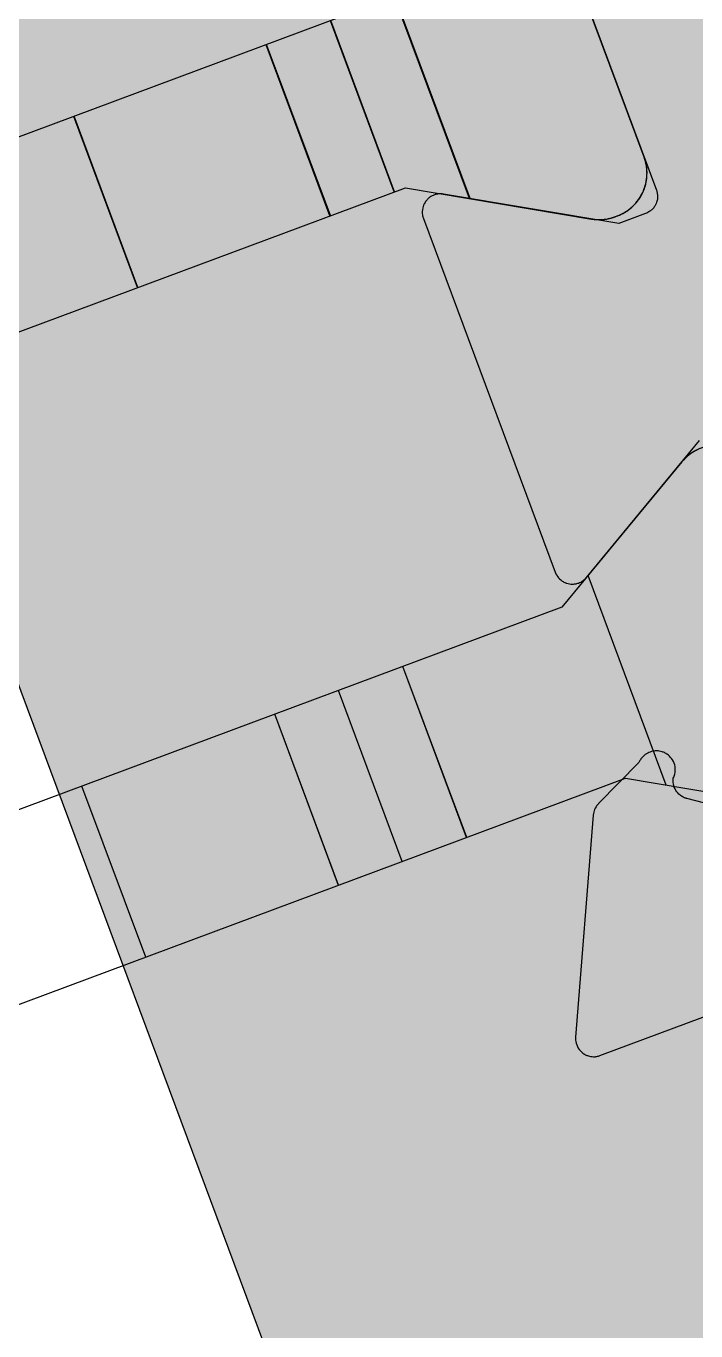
# Model space of a CAD drawing. Extents: x 12199666 to 24617114, y 1197707 to 2548648.
# Drawn here: x 12313680.83 to 12313688.17, y 1247340.9 to 1247355.19 of the extents above; entities that cross this region are included whole.
import ezdxf

# ---------------------------------------------------------------- set-up
doc = ezdxf.new("R2010")
doc.units = 0
doc.header["$LTSCALE"] = 10
doc.header["$MEASUREMENT"] = 0
doc.layers.add('TX-PLAN-T1-F11$0$_EDO-ALUMINIUM-SECTION', color=90, linetype='Continuous', lineweight=30)
for name, color, linetype in [('TX-PLAN-T1-F11$0$F-Alum', 4, 'Continuous'), ('TX-PLAN-T1-F11$0$F_MISC', 8, 'Continuous'), ('TX-PLAN-T1-F11$0$Hatch @ 1', 8, 'Continuous'), ('TX-PLAN-T1-F11$0$INSUL', 173, 'Continuous')]:
    doc.layers.add(name, color=color, linetype=linetype)
pattern_1 = [(90, (-9.900000006500932, 423.8302261678061), (-6, 3.673940397442059e-16), []), (90, (-9.150000006500932, 423.8302261678061), (-6, 3.673940397442059e-16), []), (90, (-8.400000006500932, 423.8302261678061), (-6, 3.673940397442059e-16), []), (90, (-6.150000006500932, 423.8302261678061), (-6, 3.673940397442059e-16), [])]

# ---------------------------------------------------------------- blocks, each defined once
blk = doc.blocks.new('TX-PLAN-T1-F11$0$A$C455C3A01-flat-3')
at = {"layer": 'TX-PLAN-T1-F11$0$Hatch @ 1'}
h = blk.add_hatch(dxfattribs=at)
h.set_pattern_fill('ACET-2D-M_SYNTHETIC-PISA', color=256, angle=3.877988115356716e-08, pattern_type=2)
h.set_pattern_definition([(90.00000003877987, (-33205.42495895415, -50428.68267056812), (-6.000000000000002, -4.061019290577003e-09), []), (90.00000003877987, (-33204.67495895415, -50428.68267056761), (-6.000000000000002, -4.061019290577003e-09), []), (90.00000003877987, (-33203.92495895415, -50428.6826705671), (-6.000000000000002, -4.061019290577003e-09), []), (90.00000003877987, (-33201.67495895415, -50428.68267056558), (-6.000000000000002, -4.061019290577003e-09), [])])
edge = h.paths.add_edge_path()
edge.add_line((-4.833974595538166, -1.000000003332389), (-6.62320507937693, -2.033012706437148))
edge.add_ellipse((-6.873205079682521, -1.600000004713365), major_axis=(0.0002120284116244875, 0.4999999550418579), ratio=0.9999999999999949, start_angle=180.024296706161, end_angle=210.0242967055074, ccw=False)
edge.add_line((-6.873205079333275, -2.100000004713365), (-6.899999998575367, -2.100000004727917))
edge.add_ellipse((-6.899999998924613, -1.600000004727917), major_axis=(0.0002120284116244875, 0.4999999550418579), ratio=0.9999999999999949, start_angle=90.02429670616112, end_angle=180.0242967061611, ccw=False)
edge.add_line((-7.399999998917338, -1.600000005069887), (-7.400000001085573, 1.599999994927202))
edge.add_ellipse((-6.900000001092849, 1.599999995269172), major_axis=(0.0002120284116244875, 0.4999999550418579), ratio=0.9999999999999949, start_angle=0.024296706161123893, end_angle=90.02429670616112, ccw=False)
edge.add_line((-6.900000001420267, 2.099999995269172), (-6.873205082178174, 2.099999995283724))
edge.add_ellipse((-6.873205081850756, 1.599999995291), major_axis=(0.0002120284116244875, 0.4999999550418579), ratio=0.9999999999999949, start_angle=330.0242967053823, end_angle=360.0242967053273, ccw=False)
edge.add_line((-6.623205082134518, 2.033012697349477), (-4.833974596891494, 0.9999999966676114))
edge.add_line((-4.833974596891494, 0.9999999966676114), (4.833974595538166, 1.000000003208697))
edge.add_line((4.833974595538166, 1.000000003215973), (6.62320507937693, 2.033012706320733))
edge.add_ellipse((6.873205079667969, 1.60000000459695), major_axis=(0.0002120284116244875, 0.4999999550418579), ratio=0.9999999999999949, start_angle=0.024296706161123893, end_angle=30.02429670550748, ccw=False)
edge.add_line((6.873205079333275, 2.10000000459695), (6.899999998575367, 2.100000004618778))
edge.add_ellipse((6.899999998910062, 1.600000004611502), major_axis=(0.0002120284116244875, 0.4999999550418579), ratio=0.9999999999999949, start_angle=270.0242966669742, end_angle=360.024296706161, ccw=False)
edge.add_line((7.399999998917338, 1.600000004953472), (7.400000001085573, -1.599999995043618))
edge.add_ellipse((6.900000001078297, -1.599999995385588), major_axis=(0.0002120284116244875, 0.4999999550418579), ratio=0.9999999999999949, start_angle=180.024296706161, end_angle=270.0242966669742, ccw=False)
edge.add_line((6.900000001420267, -2.099999995385588), (6.873205082178174, -2.09999999540014))
edge.add_ellipse((6.873205081828928, -1.599999995407416), major_axis=(0.0002120284116244875, 0.4999999550418579), ratio=0.9999999999999949, start_angle=150.0242967053824, end_angle=180.0242967053273, ccw=False)
edge.add_line((6.623205082134518, -2.033012697465892), (4.83397459689877, -0.9999999967840267))
edge.add_line((4.833974596891494, -0.9999999967840267), (-4.833974595538166, -1.000000003325113))
at = {"color": 8, "flags": 128}
blk.add_lwpolyline([(-4.833974595538166, -1.000000003376044), (4.833974596891494, -0.9999999968276825), (6.623205082119966, -2.033012697516824, 0.01488411493661104), (6.649410875877948, -2.047119837763603, 0.03657129113956129), (6.716944154737575, -2.074955280368158, 0.03475147925191056), (6.784233081736602, -2.092020303178288, 0.02182096233190228), (6.82745580370829, -2.097902599947702, 0.02280395170376168), (6.872991726631881, -2.099999949939956, 0.0001066385284522729), (6.873205082178174, -2.099999995451071), (6.900000001412991, -2.099999995443795, 0.02269971972994348), (6.945329321548343, -2.097941008716589, 0.02181846122168677), (6.988552068432909, -2.092096054526337, 0.03475398233781425), (7.055860285458039, -2.075086905126227, 0.03657129086102821), (7.123417017290194, -2.047308431392594, 0.04398833908151722), (7.198221925085818, -2.001327397993009, 0.05218479353271045), (7.274851540169038, -1.930887172042276, 0.082496386820976), (7.361701389403606, -1.791916195958038, 0.09869862794067945), (7.399999956338434, -1.600211514050898, 0.0001057757190628352), (7.400000001085573, -1.599999995094549), (7.399999998902786, 1.600000004895264, 0.09859183932460101), (7.361863597339834, 1.791525502681907, 0.08249638682765813), (7.275131358976068, 1.930569910451595, 0.05218479353376886), (7.198561368983064, 2.001074945546861, 0.04398833933439415), (7.123795391329622, 2.047119252994889, 0.03657129107099726), (7.056262186342792, 2.074954874806281, 0.03475147933455847), (6.98897330462205, 2.092020076161134, 0.02182096224907396), (6.945750598264567, 2.09790248763602, 0.02280645263892244), (6.900209680905391, 2.099999960584682, 0.0001048284253630892), (6.899999998575367, 2.100000004567846), (6.873205079325999, 2.100000004546018, 0.02269948335184534), (6.827876230476249, 2.097941060725134, 0.0218196116529495), (6.784651214409678, 2.092095740095829, 0.03475222993322332), (6.717346385135897, 2.075087435798196, 0.03657229244399775), (6.649787771122647, 2.047308294466347, 0.01509485485149803), (6.623205079384206, 2.033012706269801), (4.833974595538166, 1.000000003172318), (-4.833974596891494, 0.9999999966239557), (-6.623205082134518, 2.033012697283993, 0.01488345138796456), (-6.649409689423919, 2.047119243674388, 0.03657129107553118), (-6.716942894410749, 2.074954865485779, 0.03475147934145148), (-6.784231776131492, 2.092020066840632, 0.02182096224813735), (-6.827454482488974, 2.097902478315518, 0.02280645263826249), (-6.872995399848151, 2.099999951264181, 0.0001048284200683037), (-6.873205082178174, 2.099999995247344), (-6.900000001427543, 2.099999995210965, 0.02269948334755301), (-6.94532885029912, 2.09794105139008, 0.02181961165260334), (-6.988553866365692, 2.092095730760775, 0.03475222994097658), (-7.055858695639472, 2.075087426463142, 0.03657229246194178), (-7.123417309652723, 2.047308285131294, 0.04398758776233343), (-7.198220983416832, 2.001328097518126, 0.05218554550672114), (-7.274851756454154, 1.930886926806124, 0.0824968902556027), (-7.361701898676984, 1.791914970555808, 0.09869862799964313), (-7.399999956905958, 1.600210187018092, 0.0001051280320767257), (-7.400000001085573, 1.599999994890823), (-7.399999998924613, -1.600000005128095, 0.09858998486909597), (-7.361865004379069, -1.791522109866492, 0.08249638675637562), (-7.275133787494269, -1.93056715480634, 0.05218730035248508), (-7.198560304721468, -2.001075738036889, 0.04398833921714915), (-7.12379420488287, -2.047119847084105, 0.0365712911297791), (-7.056260926023242, -2.07495528968866, 0.03475147925992468), (-6.988971999024216, -2.092020312498789, 0.02182096231450365), (-6.945749277052528, -2.097902609268203, 0.02280395171539871), (-6.900213354128937, -2.099999959260458, 0.0001066385175305527), (-6.899999998575367, -2.100000004771573), (-6.873205079340551, -2.100000004771573, 0.02269971973059978), (-6.827875759219751, -2.097941018044367, 0.02181846122237658), (-6.784653012335184, -2.092096063854115, 0.03475398234547757), (-6.717344795310055, -2.075086914454005, 0.03657129091073633), (-6.649788063477899, -2.047308440720371, 0.01509501812519392), (-6.623205079384206, -2.033012706480804)], format="xyb", close=True, dxfattribs=at)
blk = doc.blocks.new('TX-PLAN-T1-F11$0$A$C455C3A01-flat-4')
at = {"layer": 'TX-PLAN-T1-F11$0$Hatch @ 1'}
h = blk.add_hatch(dxfattribs=at)
h.set_pattern_fill('ACET-2D-M_SYNTHETIC-PISA', color=256, pattern_type=2)
h.set_pattern_definition(pattern_1)
edge = h.paths.add_edge_path()
edge.add_line((-4.833974596906046, 0.9999999966748874), (-6.623205082141794, 2.033012697356753))
edge.add_ellipse((-6.873205081858032, 1.599999995298276), major_axis=(0.0002120284116244875, 0.4999999550418579), ratio=0.9999999999999949, start_angle=330.0242967053823, end_angle=360.0242967053272)
edge.add_line((-6.87320508218545, 2.099999995298276), (-6.900000001427543, 2.099999995283724))
edge.add_ellipse((-6.900000001100125, 1.599999995283724), major_axis=(0.0002120284116244875, 0.4999999550418579), ratio=0.9999999999999949, start_angle=0.02429670532727509, end_angle=90.02429670532729)
edge.add_line((-7.400000001092849, 1.599999994941754), (-7.399999998931889, -1.600000005055335))
edge.add_ellipse((-6.899999998939165, -1.600000004720641), major_axis=(0.0002120284116244875, 0.4999999550418579), ratio=0.9999999999999949, start_angle=90.02429670532729, end_angle=180.0242967053273)
edge.add_line((-6.899999998597195, -2.100000004720641), (-6.873205079355102, -2.100000004698813))
edge.add_ellipse((-6.873205079697073, -1.600000004698813), major_axis=(0.0002120284116244875, 0.4999999550418579), ratio=0.9999999999999949, start_angle=180.0242967053272, end_angle=210.0242967055074)
edge.add_line((-6.623205079398758, -2.033012706422596), (-4.833974595552718, -1.000000003325113))
edge.add_line((-4.833974595552718, -1.000000003325113), (4.833974596876942, -0.9999999967913027))
edge.add_line((4.833974596876942, -0.9999999967913027), (6.62320508211269, -2.033012697473168))
edge.add_ellipse((6.873205081814376, -1.599999995414692), major_axis=(0.0002120284116244875, 0.4999999550418579), ratio=0.9999999999999949, start_angle=150.0242967053823, end_angle=180.0242967053273)
edge.add_line((6.873205082163622, -2.099999995414692), (6.900000001405715, -2.09999999540014))
edge.add_ellipse((6.900000001056469, -1.59999999540014), major_axis=(0.0002120284116244875, 0.4999999550418579), ratio=0.9999999999999949, start_angle=180.0242967053272, end_angle=270.0242967053273)
edge.add_line((7.400000001063745, -1.59999999505817), (7.399999998902786, 1.60000000493892))
edge.add_ellipse((6.89999999889551, 1.600000004604226), major_axis=(0.0002120284116244875, 0.4999999550418579), ratio=0.9999999999999949, start_angle=270.0242967053273, end_angle=360.0242967053272)
edge.add_line((6.899999998568092, 2.100000004604226), (6.873205079325999, 2.100000004589674))
edge.add_ellipse((6.873205079653417, 1.600000004582398), major_axis=(0.0002120284116244875, 0.4999999550418579), ratio=0.9999999999999949, start_angle=0.02429670532727509, end_angle=30.02429670550744)
edge.add_line((6.623205079369654, 2.033012706306181), (4.83397459553089, 1.000000003208697))
edge.add_line((4.833974595523614, 1.000000003208697), (-4.833974596906046, 0.9999999966748874))
at = {"color": 8, "flags": 128}
blk.add_lwpolyline([(-6.623205082156346, 2.033012697291269, 0.01488345140094314), (-6.649409689445747, 2.047119243681664, 0.03657129128890212), (-6.716942894439853, 2.074954865493055, 0.03475147936869976), (-6.78423177615332, 2.092020066847908, 0.02182096227184542), (-6.827454482518078, 2.097902478322794, 0.02280645265724075), (-6.872995399869978, 2.099999951271457, 0.0001048284211272608), (-6.873205082207278, 2.099999995240069), (-6.900000001456647, 2.099999995225517, 0.02269948335482497), (-6.945328850320948, 2.097941051404632, 0.02181961165174048), (-6.98855386638752, 2.092095730775327, 0.03475222993163685), (-7.0558586956613, 2.075087426477694, 0.03657229245546979), (-7.123417309674551, 2.047308285145846, 0.0439875877356075), (-7.198220983438659, 2.001328097532678, 0.05218554550753565), (-7.274851756475982, 1.930886926820676, 0.08249689025404687), (-7.361701898698811, 1.79191497057036, 0.09869862799231936), (-7.399999956927786, 1.600210187032644, 0.0001051280131200054), (-7.400000001114677, 1.599999994883547), (-7.399999998953717, -1.600000005113543, 0.0985899848632609), (-7.361865004408173, -1.791522109859216, 0.08249638674187162), (-7.275133787523373, -1.930567154799064, 0.05218730035730072), (-7.198560304750572, -2.001075738029613, 0.04398833921804814), (-7.123794204911974, -2.047119847076829, 0.03657129112834581), (-7.056260926052346, -2.074955289681384, 0.03475147925222723), (-6.988971999053319, -2.092020312491513, 0.02182096231038051), (-6.945749277081632, -2.097902609260927, 0.02280395170944624), (-6.900213354158041, -2.099999959253182, 0.0001066385274115472), (-6.899999998619023, -2.100000004778849), (-6.87320507937693, -2.100000004757021, 0.02269971971506256), (-6.827875759241579, -2.097941018029815, 0.02181846121239337), (-6.784653012357012, -2.092096063839563, 0.03475398234098705), (-6.717344795331883, -2.075086914439453, 0.03657129093153825), (-6.649788063499727, -2.04730844070582, 0.01509501792133093), (-6.623205079420586, -2.033012706473528), (-4.833974595559994, -1.000000003368768), (4.833974596884218, -0.9999999968349584), (6.62320508211269, -2.033012697531376, 0.01488411515195921), (6.64941087585612, -2.047119837770879, 0.03657129105699626), (6.716944154715748, -2.074955280375434, 0.03475147922899), (6.78423308172205, -2.092020303185564, 0.02182096232348802), (6.827455803693738, -2.097902599954978, 0.02280395171170155), (6.872991726617329, -2.099999949947232, 0.0001066385279378097), (6.873205082163622, -2.099999995472899), (6.900000001405715, -2.099999995458347, 0.02269971971836591), (6.945329321533791, -2.097941008731141, 0.02181846122522493), (6.988552068418358, -2.092096054540889, 0.03475398233872259), (7.055860285443487, -2.075086905140779, 0.03657129092175809), (7.123417017275642, -2.047308431407146, 0.04398833916878107), (7.198221925071266, -2.001327398007561, 0.05218479358413928), (7.274851540161762, -1.930887172056828, 0.08249638677209503), (7.36170138939633, -1.791916195965314, 0.09869862794417437), (7.399999956331158, -1.600211514058174, 0.0001057757075154505), (7.400000001071021, -1.599999995116377), (7.399999998902786, 1.600000004880712, 0.09859183930779468), (7.361863597339834, 1.791525502674631, 0.08249638683626742), (7.275131358976068, 1.930569910444319, 0.05218479353434164), (7.198561368983064, 2.001074945539585, 0.04398833934146717), (7.123795391329622, 2.047119252987613, 0.0365712910774402), (7.056262186342792, 2.074954874799005, 0.03475147933984258), (6.98897330462205, 2.092020076153858, 0.02182096224933102), (6.945750598264567, 2.097902487628744, 0.02280645263958484), (6.900209680905391, 2.099999960577406, 0.0001048284264220463), (6.899999998568092, 2.100000004546018), (6.873205079318723, 2.10000000452419, 0.02269948335879578), (6.827876230447146, 2.097941060703306, 0.02181961165323712), (6.784651214380574, 2.092095740074001, 0.0347522299706592), (6.71734638511407, 2.075087435776368, 0.03657229231383431), (6.649787771093543, 2.047308294451796, 0.0150948545294524), (6.623205079369654, 2.033012706247973), (4.83397459553089, 1.000000003165042), (-4.833974596913322, 0.9999999966312316)], format="xyb", close=True, dxfattribs=at)
blk = doc.blocks.new('TX-PLAN-T1-F11$0$A$C455C3A01-flat-7')
at = {"layer": 'TX-PLAN-T1-F11$0$Hatch @ 1'}
h = blk.add_hatch(dxfattribs=at)
h.set_pattern_fill('ACET-2D-M_SYNTHETIC-PISA', color=256, angle=3.883087180672344e-08, pattern_type=2)
h.set_pattern_definition([(90.00000003883086, (-33205.42495850848, -50428.68267071641), (-6.000000000000002, -4.06635901923624e-09), []), (90.00000003883086, (-33204.67495850848, -50428.6826707159), (-6.000000000000002, -4.06635901923624e-09), []), (90.00000003883086, (-33203.92495850848, -50428.68267071539), (-6.000000000000002, -4.06635901923624e-09), []), (90.00000003883086, (-33201.67495850848, -50428.68267071386), (-6.000000000000002, -4.06635901923624e-09), [])])
edge = h.paths.add_edge_path()
edge.add_line((-4.833974595509062, -1.000000003303285), (-6.623205079333275, -2.033012706400768))
edge.add_ellipse((-6.873205079624313, -1.600000004691537), major_axis=(0.09602971687854733, 0.490691648061329), ratio=0.9999999999860073, start_angle=191.0729948928688, end_angle=221.0729948922675, ccw=False)
edge.add_line((-6.873205079282343, -2.100000004676986), (-6.899999998524436, -2.100000004691537))
edge.add_ellipse((-6.899999998866406, -1.600000004713365), major_axis=(0.09602971687854733, 0.490691648061329), ratio=0.9999999999860073, start_angle=101.07299489340028, end_angle=191.0729948928688, ccw=False)
edge.add_line((-7.399999998851854, -1.600000005040783), (-7.400000001005537, 1.599999994956306))
edge.add_ellipse((-6.900000001020089, 1.599999995298276), major_axis=(0.09602971687854733, 0.490691648061329), ratio=0.9999999999860073, start_angle=11.072994893702628, end_angle=101.07299489340028, ccw=False)
edge.add_line((-6.900000001347507, 2.099999995298276), (-6.873205082105414, 2.099999995312828))
edge.add_ellipse((-6.873205081777996, 1.599999995312828), major_axis=(0.09602971687854733, 0.490691648061329), ratio=0.9999999999860073, start_angle=341.07299489324885, end_angle=371.0729948937025, ccw=False)
edge.add_line((-6.623205082069035, 2.033012697371305), (-4.833974596847838, 0.9999999966894393))
edge.add_line((-4.833974596847838, 0.9999999966967152), (4.833974595450854, 1.000000003252353))
edge.add_line((4.833974595450854, 1.000000003245077), (6.623205079267791, 2.033012706349837))
edge.add_ellipse((6.873205079544277, 1.600000004626054), major_axis=(0.09602971687854733, 0.490691648061329), ratio=0.9999999999860073, start_angle=11.072994893702628, end_angle=41.072994892572694, ccw=False)
edge.add_line((6.873205079216859, 2.100000004626054), (6.899999998458952, 2.100000004647882))
edge.add_ellipse((6.89999999878637, 1.600000004647882), major_axis=(0.09602971687854733, 0.490691648061329), ratio=0.9999999999860073, start_angle=281.07299485421345, end_angle=371.0729948937025, ccw=False)
edge.add_line((7.399999998793646, 1.600000004989852), (7.40000000094733, -1.599999995007238))
edge.add_ellipse((6.900000000940054, -1.599999995356484), major_axis=(0.09602971687854733, 0.490691648061329), ratio=0.9999999999860073, start_angle=191.0729948928688, end_angle=281.07299485421345, ccw=False)
edge.add_line((6.900000001282024, -2.099999995341932), (6.873205082039931, -2.099999995356484))
edge.add_ellipse((6.873205081697961, -1.599999995378312), major_axis=(0.09602971687854733, 0.490691648061329), ratio=0.9999999999860073, start_angle=161.07299489211, end_angle=191.0729948928688, ccw=False)
edge.add_line((6.623205082003551, -2.033012697422237), (4.833974596796907, -0.999999996747647))
edge.add_line((4.833974596789631, -0.9999999967549229), (-4.833974595509062, -1.000000003310561))
at = {"color": 8, "flags": 128}
blk.add_lwpolyline([(-4.833974595523614, -1.000000003317837), (4.833974596782355, -0.9999999967694748), (6.623205081988999, -2.033012697458616, 0.003228988079246425), (6.628818528850388, -2.036205466232786, 0.03475147926994999), (6.691589835674677, -2.065849651844474, 0.02182096261346255), (6.732884106953861, -2.079906261285942, 0.0228039518379469), (6.777174062721315, -2.090691388628329, 0.02280645277763593), (6.822267171242856, -2.097398557198176, 0.0218184612681499), (6.865808915521484, -2.099945289126481, 0.00369823403478728), (6.873205082047207, -2.099999995371036), (6.900000001303852, -2.099999995378312, 0.03105175607683386), (6.961924159339105, -2.096150575955107, 0.0365712912367985), (7.033552260741999, -2.081833777825523, 0.04398833909130433), (7.115782588407455, -2.051040874845057, 0.05218479355672397), (7.204491241041978, -1.996591831804835, 0.08249638676390157), (7.316364148187859, -1.876840918856033, 0.09869862796163674), (7.390691746935772, -1.696029211947462, 0.0483524291513762), (7.400000000961882, -1.599999995029066), (7.399999998808198, 1.600000004968024, 0.05010707205139161), (7.390007364454505, 1.699462467993726, 0.08249638668936017), (7.331529661089007, 1.852551287694951, 0.05218479343994243), (7.269890736868547, 1.936423609491612, 0.0439883392960962), (7.205334653546743, 1.995942864938115, 0.03657129121492646), (7.144387709151488, 2.036204826988978, 0.03475147926174792), (7.081616480994853, 2.065849179161887, 0.02182096235206122), (7.040322247019503, 2.079905898186553, 0.02280645304355935), (6.996027412948024, 2.090692103352922, 0.0228039518847818), (6.950939229136566, 2.097398431273177, 0.0218209624379653), (6.907392492168583, 2.099945352703799, 0.003696398264300752), (6.899999998466228, 2.100000004647882), (6.873205079224135, 2.10000000463333, 0.03105091886805547), (6.811282581540581, 2.096150792422122, 0.03657229266252384), (6.739652504882542, 2.081833699783601, 0.04398758782445805), (6.657423550459498, 2.051041390412138, 0.01934591156048351), (6.623205079253239, 2.033012706335285), (4.833974595450854, 1.000000003230525), (-4.833974596855114, 0.9999999966821633), (-6.623205082076311, 2.033012697356753, 0.003228324131031072), (-6.628817371456535, 2.036204817646649, 0.03475147935317766), (-6.691588599613169, 2.065849169826834, 0.02182096239772175), (-6.732882833595795, 2.079905888851499, 0.02280645303967752), (-6.777177667667274, 2.090692094017868, 0.02280395189214688), (-6.822265851478733, 2.097398421938124, 0.0218209627677004), (-6.865812588453991, 2.099945343368745, 0.003696398265047463), (-6.873205082119966, 2.099999995312828), (-6.900000001376611, 2.099999995291, 0.03105091864805178), (-6.961922499067441, 2.096150783094345, 0.03657229244787204), (-7.033552575718204, 2.081833690455824, 0.04398758774384742), (-7.115781530133972, 2.05104138108436, 0.05218554549813796), (-7.204491500306176, 1.996591632698255, 0.08249689020261154), (-7.316364882863127, 1.876839813907281, 0.09869862791611704), (-7.390692001819843, 1.696027909754775, 0.04835176405450534), (-7.400000001005537, 1.599999994941754), (-7.39999999885913, -1.600000005069887, 0.05010523084630907), (-7.390008095178928, -1.699458868293732, 0.08249638691389768), (-7.331531516480027, -1.852548117582046, 0.05218730031794697), (-7.269889844203135, -1.936424591112882, 0.04398833911545995), (-7.205333602942119, -1.995943675246963, 0.03657129129986738), (-7.144386551713978, -2.03620547556784, 0.03475147940703016), (-7.081615244896966, -2.065849661179527, 0.02182096261599752), (-7.040320973617781, -2.079906270620995, 0.02280395175054498), (-6.996031017850328, -2.090691397963383, 0.02280645308802656), (-6.950937909328786, -2.097398566533229, 0.02181846095888013), (-6.907396165057435, -2.099945298461535, 0.003698236022823213), (-6.899999998538988, -2.100000004706089), (-6.873205079311447, -2.100000004713365, 0.0310517560850042), (-6.811280921268917, -2.096150585290161, 0.03657129102289691), (-6.739652819858748, -2.081833787160576, 0.04398833922259045), (-6.657422492186015, -2.051040884180111, 0.01934532447226029), (-6.623205079333275, -2.033012706437148)], format="xyb", close=True, dxfattribs=at)
blk = doc.blocks.new('TX-PLAN-T1-F11$0$A$C455C3A01-flat-8')
at = {"layer": 'TX-PLAN-T1-F11$0$Hatch @ 1'}
h = blk.add_hatch(dxfattribs=at)
h.set_pattern_fill('ACET-2D-M_SYNTHETIC-PISA', color=256, pattern_type=2)
h.set_pattern_definition(pattern_1)
edge = h.paths.add_edge_path()
edge.add_line((-4.833974596840562, 0.9999999967112672), (-6.623205082054483, 2.033012697393133))
edge.add_ellipse((-6.873205081756169, 1.59999999532738), major_axis=(0.09602971687854733, 0.490691648061329), ratio=0.9999999999860073, start_angle=341.0729948932488, end_angle=371.0729948937025)
edge.add_line((-6.873205082090863, 2.09999999532738), (-6.900000001332955, 2.099999995312828))
edge.add_ellipse((-6.900000001005537, 1.599999995305552), major_axis=(0.09602971687854733, 0.490691648061329), ratio=0.9999999999860073, start_angle=11.07299489370254, end_angle=101.0729948934002)
edge.add_line((-7.400000000990985, 1.599999994970858), (-7.399999998844578, -1.600000005026232))
edge.add_ellipse((-6.89999999885913, -1.600000004691537), major_axis=(0.09602971687854733, 0.490691648061329), ratio=0.9999999999860073, start_angle=101.0729948934002, end_angle=191.0729948937025)
edge.add_line((-6.899999998509884, -2.100000004691537), (-6.873205079267791, -2.10000000466971))
edge.add_ellipse((-6.873205079617037, -1.60000000466971), major_axis=(0.09602971687854733, 0.490691648061329), ratio=0.9999999999860073, start_angle=191.0729948937025, end_angle=221.0729948925727)
edge.add_line((-6.623205079318723, -2.033012706393492), (-4.83397459549451, -1.000000003288733))
edge.add_line((-4.83397459549451, -1.000000003288733), (4.833974596804183, -0.999999996733095))
edge.add_line((4.833974596804183, -0.999999996740371), (6.623205082018103, -2.033012697422237))
edge.add_ellipse((6.873205081705237, -1.599999995356484), major_axis=(0.09602971687854733, 0.490691648061329), ratio=0.9999999999860073, start_angle=161.0729948932488, end_angle=191.0729948937025)
edge.add_line((6.873205082054483, -2.099999995356484), (6.900000001296576, -2.099999995341932))
edge.add_ellipse((6.90000000094733, -1.599999995341932), major_axis=(0.09602971687854733, 0.490691648061329), ratio=0.9999999999860073, start_angle=191.0729948937025, end_angle=281.0729948934002)
edge.add_line((7.400000000954606, -1.599999994999962), (7.399999998808198, 1.600000004997128))
edge.add_ellipse((6.899999998808198, 1.600000004662434), major_axis=(0.09602971687854733, 0.490691648061329), ratio=0.9999999999860073, start_angle=281.0729948934002, end_angle=371.0729948937025)
edge.add_line((6.899999998473504, 2.100000004662434), (6.873205079231411, 2.100000004647882))
edge.add_ellipse((6.873205079551553, 1.600000004640606), major_axis=(0.09602971687854733, 0.490691648061329), ratio=0.9999999999860073, start_angle=11.07299489370254, end_angle=41.07299489257267)
edge.add_line((6.623205079282343, 2.033012706364389), (4.83397459545813, 1.000000003259629))
edge.add_line((4.83397459545813, 1.000000003259629), (-4.833974596840562, 0.9999999967039912))
at = {"color": 8, "flags": 128}
blk.add_lwpolyline([(-6.623205082039931, 2.033012697378581, 0.003228323024171802), (-6.628817371391051, 2.036204817653925, 0.03475147927289417), (-6.691588599547686, 2.065849169834109, 0.02182096240450202), (-6.732882833530311, 2.079905888858775, 0.02280645304008908), (-6.777177667601791, 2.090692094025144, 0.02280395187780883), (-6.822265851413249, 2.0973984219454, 0.02182096244925655), (-6.865812588388508, 2.099945343376021, 0.00369639827207638), (-6.873205082098139, 2.099999995320104), (-6.900000001347507, 2.099999995298276, 0.03105091865620102), (-6.961922499038337, 2.096150783101621, 0.0365722924489314), (-7.0335525756891, 2.0818336904631, 0.04398758774015527), (-7.115781530104869, 2.051041381091636, 0.05218554549065027), (-7.204491500277072, 1.996591632705531, 0.082496890214066), (-7.316364882834023, 1.876839813914557, 0.09869862791428399), (-7.39069200179074, 1.696027909762051, 0.04835176405866761), (-7.400000000990985, 1.59999999494903), (-7.39999999885913, -1.600000005048059, 0.05010523083826474), (-7.390008095178928, -1.699458868264628, 0.08249638670281657), (-7.331531516480027, -1.852548117552942, 0.05218730024726307), (-7.269889844203135, -1.936424591076502, 0.04398833918304039), (-7.205333602942119, -1.995943675217859, 0.03657129118287347), (-7.144386551706702, -2.036205475538736, 0.0347514795138525), (-7.08161524488969, -2.065849661150423, 0.02182096261056617), (-7.040320973610505, -2.079906270591891, 0.02280395183230131), (-6.996031017843052, -2.090691397934279, 0.02280645308607103), (-6.95093790932151, -2.097398566504125, 0.02181846097453458), (-6.907396165050159, -2.099945298432431, 0.003698236019435041), (-6.899999998531712, -2.100000004698813), (-6.873205079289619, -2.100000004676986, 0.03105175621158086), (-6.811280921232537, -2.096150585261057, 0.0365712910034389), (-6.739652819822368, -2.081833787131472, 0.0439883390470651), (-6.657422492149635, -2.051040884151007, 0.01934532481356392), (-6.623205079325999, -2.03301270641532), (-4.833974595501786, -1.000000003310561), (4.833974596804183, -0.9999999967621989), (6.623205082010827, -2.033012697429513, 0.003228988214914763), (6.628818528857664, -2.036205466196407, 0.03475147941884902), (6.691589835674677, -2.065849651808094, 0.02182096224064052), (6.732884106961137, -2.079906261264114, 0.02280395136879932), (6.777174062728591, -2.090691388599225, 0.02280645292136571), (6.822267171250132, -2.097398557161796, 0.02181846145253775), (6.86580891552876, -2.099945289097377, 0.003698234025049722), (6.873205082069035, -2.09999999536376), (6.900000001311128, -2.099999995341932, 0.03105175621557726), (6.961924159339105, -2.096150575926004, 0.03657129133368305), (7.033552260741999, -2.081833777789143, 0.04398833935141184), (7.115782588414731, -2.051040874815953, 0.05218479365234241), (7.204491241041978, -1.996591831768455, 0.0824963868648493), (7.316364148187859, -1.876840918826929, 0.09869862799334209), (7.390691746943048, -1.696029211911082, 0.04835242899512116), (7.400000000969158, -1.59999999502179), (7.399999998844578, 1.600000004989852, 0.05010707203895071), (7.390007364490884, 1.699462468008278, 0.08249638666392331), (7.331529661132663, 1.852551287709503, 0.05218479348645621), (7.269890736912203, 1.936423609498888, 0.04398833918738113), (7.205334653590398, 1.995942864945391, 0.0365712913046565), (7.144387709195144, 2.036204826988978, 0.03475147935411645), (7.081616481038509, 2.065849179169163, 0.02182096235354249), (7.040322247063159, 2.079905898193829, 0.02280645304008908), (6.99602741299168, 2.090692103360198, 0.02280395188536389), (6.950939229180221, 2.097398431280453, 0.02182096243834707), (6.907392492212239, 2.099945352711075, 0.00369639826498796), (6.899999998502608, 2.100000004655158), (6.873205079253239, 2.100000004640606, 0.03105091877639745), (6.811282581562409, 2.096150792436674, 0.03657229254515518), (6.739652504911646, 2.081833699790877, 0.04398758779939135), (6.657423550481326, 2.051041390419414, 0.01934591147568884), (6.623205079282343, 2.033012706342561), (4.833974595443578, 1.000000003237801), (-4.833974596847838, 0.9999999966894393)], format="xyb", close=True, dxfattribs=at)
blk = doc.blocks.new('TX-PLAN-T1-F11$0$A$C455C3A01-flat-11')
at = {"layer": 'TX-PLAN-T1-F11$0$Hatch @ 1'}
h = blk.add_hatch(dxfattribs=at)
h.set_pattern_fill('ACET-2D-M_SYNTHETIC-PISA', color=256, angle=3.897498910053585e-08, pattern_type=2)
h.set_pattern_definition([(90.00000003897499, (-33205.42495845535, -50428.6826705679), (-6.000000000000002, -4.081450946943785e-09), []), (90.00000003897499, (-33204.67495845535, -50428.68267056739), (-6.000000000000002, -4.081450946943785e-09), []), (90.00000003897499, (-33203.92495845535, -50428.68267056688), (-6.000000000000002, -4.081450946943785e-09), []), (90.00000003897499, (-33201.67495845535, -50428.68267056535), (-6.000000000000002, -4.081450946943785e-09), [])])
edge = h.paths.add_edge_path()
edge.add_line((-4.833974595465406, -1.000000003346941), (-6.623205079275067, -2.033012706458976))
edge.add_ellipse((-6.873205079551553, -1.600000004735193), major_axis=(-3.901019226759672e-06, 0.4999999999854481), ratio=0.9999999999848833, start_angle=179.9995530153119, end_angle=209.9995530150332, ccw=False)
edge.add_line((-6.873205079216859, -2.100000004735193), (-6.899999998458952, -2.100000004757021))
edge.add_ellipse((-6.899999998793646, -1.600000004749745), major_axis=(-3.901019226759672e-06, 0.4999999999854481), ratio=0.9999999999848833, start_angle=89.9995530153119, end_angle=179.9995530153119, ccw=False)
edge.add_line((-7.399999998793646, -1.600000005091715), (-7.400000000969158, 1.599999994905374))
edge.add_ellipse((-6.900000000969158, 1.599999995247344), major_axis=(-3.901019226759672e-06, 0.4999999999854481), ratio=0.9999999999848833, start_angle=359.9995530153119, end_angle=449.9995530153119, ccw=False)
edge.add_line((-6.900000001318404, 2.099999995247344), (-6.873205082076311, 2.099999995261896))
edge.add_ellipse((-6.873205081727065, 1.599999995269172), major_axis=(-3.901019226759672e-06, 0.4999999999854481), ratio=0.9999999999848833, start_angle=329.9995530152972, end_angle=359.9995530153119, ccw=False)
edge.add_line((-6.623205082039931, 2.033012697327649), (-4.83397459682601, 0.9999999966530595))
edge.add_line((-4.83397459682601, 0.9999999966530595), (4.83397459545813, 1.000000003230525))
edge.add_line((4.833974595465406, 1.000000003230525), (6.623205079275067, 2.033012706342561))
edge.add_ellipse((6.873205079566105, 1.600000004618778), major_axis=(-3.901019226759672e-06, 0.4999999999854481), ratio=0.9999999999848833, start_angle=359.9995530153119, end_angle=389.9995530157552, ccw=False)
edge.add_line((6.873205079224135, 2.100000004618778), (6.899999998466228, 2.100000004640606))
edge.add_ellipse((6.899999998808198, 1.60000000463333), major_axis=(-3.901019226759672e-06, 0.4999999999854481), ratio=0.9999999999848833, start_angle=269.999552976125, end_angle=359.9995530153119, ccw=False)
edge.add_line((7.399999998800922, 1.6000000049753), (7.400000000976434, -1.59999999502179))
edge.add_ellipse((6.900000000983709, -1.59999999536376), major_axis=(-3.901019226759672e-06, 0.4999999999854481), ratio=0.9999999999848833, start_angle=179.9995530153119, end_angle=269.999552976125, ccw=False)
edge.add_line((6.900000001325679, -2.09999999536376), (6.873205082083587, -2.099999995385588))
edge.add_ellipse((6.873205081741617, -1.599999995385588), major_axis=(-3.901019226759672e-06, 0.4999999999854481), ratio=0.9999999999848833, start_angle=149.9995530145751, end_angle=179.9995530153119, ccw=False)
edge.add_line((6.623205082039931, -2.033012697444065), (4.83397459682601, -0.9999999967694748))
edge.add_line((4.83397459682601, -0.9999999967694748), (-4.83397459545813, -1.000000003346941))
at = {"color": 8, "flags": 128}
blk.add_lwpolyline([(-4.833974595465406, -1.000000003390596), (4.83397459682601, -0.9999999968131306), (6.623205082025379, -2.033012697502272, 0.01499210363958346), (6.649603989302705, -2.047216443555953, 0.03657129116686673), (6.717149282856553, -2.075022718723631, 0.03475147934862984), (6.784445573262929, -2.092058680616901, 0.02182096253590948), (6.827670831531577, -2.097922310727881, 0.02280266417952787), (6.873205082083587, -2.099999995429243), (6.900000001325679, -2.099999995421967, 2.826801592636333e-06), (6.900002575224789, -2.099999995414692, 0.02280645279825553), (6.945544357477047, -2.097921386404778, 0.02181846109796485), (6.988764576140966, -2.092057766618382, 0.03475398229443494), (7.056065441334795, -2.075019551157311, 0.0365712910644324), (7.123610170485335, -2.047211905039148, 0.04398833913376701), (7.198395213992626, -2.001198570767883, 0.0521847935632378), (7.274994401697768, -1.930725258200255, 0.08249638675791819), (7.361784226974123, -1.791716788204212, 0.09869640125964892), (7.400000000990985, -1.599999995065446), (7.39999999882275, 1.600000004917092, 4.949119272411684e-06), (7.399999998800922, 1.600004415384319, 0.0986986279739854), (7.361780842220469, 1.791724944712769, 0.08249638680132201), (7.274988564371597, 1.930731883439876, 0.05218479362742178), (7.198388133299886, 2.001203844534757, 0.04398833927013551), (7.123602277977625, 2.047215859340213, 0.03657129122190719), (7.056057058209262, 2.075022313751106, 0.03475147923264948), (6.988760813008412, 2.092058454218204, 0.02182096231926936), (6.945535570310312, 2.09792219902738, 0.022803327614038), (6.899999998466228, 2.100000004589674), (6.873205079224135, 2.10000000456057, 4.658791698870123e-06), (6.873198832123308, 2.100000004516914, 0.02280395176268149), (6.827662044350291, 2.097921516389761, 0.02182096246927254), (6.784436889553035, 2.092057123649283, 0.03475147924198646), (6.717140899723745, 2.075019974428869, 0.03657129105671791), (6.649596096773166, 2.047212507539371, 0.01498769245495141), (6.623205079260515, 2.033012706298905), (4.833974595465406, 1.000000003186869), (-4.83397459682601, 0.9999999966094038), (-6.623205082025379, 2.033012697269442, 0.01499144065762038), (-6.649602802579466, 2.047215849976055, 0.03657129118726868), (-6.717148022340552, 2.075022304386948, 0.03475147922751571), (-6.784444267541403, 2.092058444854047, 0.02182096236737266), (-6.827669510239502, 2.097922189663223, 0.02280332763469329), (-6.873205082069035, 2.099999995225517), (-6.900000001296576, 2.099999995196413, 4.658767007316934e-06), (-6.900006248382851, 2.099999995152757, 0.02280395176035555), (-6.945543036155868, 2.097921507025603, 0.02182096247019134), (-6.988768190953124, 2.092057114285126, 0.034751479232456), (-7.056064180775138, 2.075019965064712, 0.0365712913126145), (-7.123608983725717, 2.047212498175213, 0.04398833936005513), (-7.198394149330852, 2.001199362355692, 0.05218479354723013), (-7.274993524042657, 1.930726253056491, 0.08249890374965518), (-7.361785635352135, 1.791713395512488, 0.09869454678752547), (-7.400000000961882, 1.599999994861719), (-7.39999999878637, -1.600000005149923, 2.536381218064446e-06), (-7.399999998757266, -1.600005742424401, 0.09869610358962189), (-7.361782250656688, -1.79172155251581, 0.08249638678655961), (-7.274990994017571, -1.930729128849634, 0.05218730038754819), (-7.198387068638112, -2.001204636566399, 0.04398833922431505), (-7.123601091218006, -2.047216452920111, 0.03657129111814768), (-7.056055797671434, -2.075022728087788, 0.03475147931929728), (-6.988759507257782, -2.092058689981059, 0.02182096255433401), (-6.94553424899641, -2.097922320092039, 0.02280266416392041), (-6.899999998451676, -2.100000004793401), (-6.873205079195031, -2.100000004793401, 2.826839141534195e-06), (-6.873202505310473, -2.100000004786125, 0.02280645311785395), (-6.827660723058216, -2.097921395776211, 0.02181846109661323), (-6.784440504394297, -2.092057775989815, 0.03475398230825986), (-6.71713963921502, -2.075019560528744, 0.03657129124672907), (-6.649594910064479, -2.047211914410582, 0.01498702884643914), (-6.623205079260515, -2.033012706517184)], format="xyb", close=True, dxfattribs=at)
blk = doc.blocks.new('TX-PLAN-T1-F11$0$A$C455C3A01-flat-12')
at = {"layer": 'TX-PLAN-T1-F11$0$Hatch @ 1'}
h = blk.add_hatch(dxfattribs=at)
h.set_pattern_fill('ACET-2D-M_SYNTHETIC-PISA', color=256, angle=3.902684486345635e-08, pattern_type=2)
h.set_pattern_definition([(90.00000003902684, (-33205.42495895736, -50428.68267052685), (-6.000000000000002, -4.086881269801832e-09), []), (90.00000003902684, (-33204.67495895736, -50428.68267052634), (-6.000000000000002, -4.086881269801832e-09), []), (90.00000003902684, (-33203.92495895736, -50428.68267052584), (-6.000000000000002, -4.086881269801832e-09), []), (90.00000003902684, (-33201.67495895736, -50428.6826705243), (-6.000000000000002, -4.086881269801832e-09), [])])
edge = h.paths.add_edge_path()
edge.add_line((-4.83397459556727, -1.000000003332389), (-6.623205079406034, -2.033012706437148))
edge.add_ellipse((-6.873205079711624, -1.600000004727917), major_axis=(-0.4639863081902149, 0.1863241954488331), ratio=0.9999999999994007, start_angle=111.8790434517233, end_angle=141.8790434522037, ccw=False)
edge.add_line((-6.873205079355102, -2.100000004713365), (-6.899999998597195, -2.100000004735193))
edge.add_ellipse((-6.899999998953717, -1.600000004742469), major_axis=(-0.4639863081902149, 0.1863241954488331), ratio=0.9999999999994007, start_angle=21.879043451747123, end_angle=111.8790434517233, ccw=False)
edge.add_line((-7.399999998939165, -1.600000005077163), (-7.400000001121953, 1.599999994919926))
edge.add_ellipse((-6.900000001136505, 1.599999995261896), major_axis=(-0.4639863081902149, 0.1863241954488331), ratio=0.9999999999994007, start_angle=291.8790434517233, end_angle=381.879043451747, ccw=False)
edge.add_line((-6.900000001456647, 2.099999995261896), (-6.873205082214554, 2.099999995276448))
edge.add_ellipse((-6.873205081894412, 1.599999995283724), major_axis=(-0.4639863081902149, 0.1863241954488331), ratio=0.9999999999994007, start_angle=261.87904345137827, end_angle=291.8790434517233, ccw=False)
edge.add_line((-6.623205082170898, 2.033012697342201), (-4.833974596927874, 0.9999999966676114))
edge.add_line((-4.833974596927874, 0.9999999966676114), (4.833974595501786, 1.000000003252353))
edge.add_line((4.833974595501786, 1.000000003259629), (6.623205079340551, 2.033012706371665))
edge.add_ellipse((6.873205079631589, 1.600000004647882), major_axis=(-0.4639863081902149, 0.1863241954488331), ratio=0.9999999999994007, start_angle=291.8790434517233, end_angle=321.8790434517868, ccw=False)
edge.add_line((6.873205079296895, 2.100000004647882), (6.899999998538988, 2.10000000466971))
edge.add_ellipse((6.899999998873682, 1.600000004662434), major_axis=(-0.4639863081902149, 0.1863241954488331), ratio=0.9999999999994007, start_angle=201.8790434125602, end_angle=291.8790434517233, ccw=False)
edge.add_line((7.399999998880958, 1.600000005004404), (7.400000001063745, -1.599999994992686))
edge.add_ellipse((6.900000001049193, -1.599999995341932), major_axis=(-0.4639863081902149, 0.1863241954488331), ratio=0.9999999999994007, start_angle=111.8790434517233, end_angle=201.8790434125602, ccw=False)
edge.add_line((6.900000001398439, -2.09999999532738), (6.873205082156346, -2.099999995349208))
edge.add_ellipse((6.873205081799824, -1.59999999536376), major_axis=(-0.4639863081902149, 0.1863241954488331), ratio=0.9999999999994007, start_angle=81.87904345096138, end_angle=111.8790434517233, ccw=False)
edge.add_line((6.62320508211269, -2.033012697407685), (4.833974596869666, -0.999999996740371))
edge.add_line((4.833974596869666, -0.999999996740371), (-4.833974595559994, -1.000000003325113))
at = {"color": 8, "flags": 128}
blk.add_lwpolyline([(-4.833974595574546, -1.000000003339665), (4.833974596855114, -0.9999999967549229), (6.623205082069035, -2.033012697429513, 0.03545011488927344), (6.686882590649475, -2.063986987974204, 0.09575548269254104), (6.873205082141794, -2.099999995356484), (6.900000001354783, -2.099999995349208, 0.002913092056274953), (6.905826033420453, -2.099966051537194, 0.08249638687940562), (7.06716410406807, -2.071228350454476, 0.05218730031856384), (7.161110124594416, -2.026405322896608, 0.04398833945758803), (7.231677112024045, -1.974152763657912, 0.03657129116173821), (7.282651627087034, -1.921834942288115, 0.03475147923729689), (7.32353882525058, -1.865734570390487, 0.02182096227779836), (7.34508823226497, -1.827807954847231, 0.02280395156860763), (7.363985814787156, -1.786325422035588, 0.02280645261781645), (7.379028330178699, -1.743289422251109, 0.02181846107406941), (7.389693326498673, -1.700997257597919, 0.0347539822078561), (7.398962425038917, -1.632194706384325, 0.01610989314664438), (7.400000001049193, -1.599999995007238), (7.399999998851854, 1.6000000049753, 0.02044934979992521), (7.398328693248914, 1.640847432165174, 0.04398833916266778), (7.383498780422087, 1.727392815337225, 0.05218479349877647), (7.346646799698647, 1.824736818023666, 0.08249638671931335), (7.24999386734271, 1.957077436032705, 0.09869862792154406), (7.086323721210647, 2.063986502806074, 0.09575615211018979), (6.899999998524436, 2.100000004647882), (6.873205079260515, 2.100000004611502, 0.002914926068022644), (6.867375374247786, 2.099966017987754, 0.0824963868072417), (6.706037514712079, 2.071227131644264, 0.04570656375918775), (6.623205079325999, 2.033012706349837), (4.833974595487234, 1.000000003237801), (-4.833974596942426, 0.9999999966676114), (-6.623205082214554, 2.033012697334925, 0.03544945059595173), (-6.686881359557447, 2.063986493449192, 0.09575615220745022), (-6.873205082229106, 2.099999995283724), (-6.900000001507578, 2.099999995247344, 0.00291492608712481), (-6.905829706505756, 2.099966008623596, 0.08249638682187237), (-7.067167566041462, 2.071227122280106, 0.05218479353492291), (-7.161108993233938, 2.026406015676912, 0.04398833919090523), (-7.231676119321492, 1.974153643684986, 0.03657129109491938), (-7.282650773217028, 1.92183595757524, 0.03475147930612449), (-7.323538120239391, 1.865735694176692, 0.02182096228055723), (-7.345087627902103, 1.827809135815187, 0.02280645287404605), (-7.363987183736754, 1.786322013285826, 0.02280395155609901), (-7.379027950089949, 1.743290693280869, 0.02182096211280632), (-7.389694068602694, 1.700993659986125, 0.03475147912243394), (-7.398962339750142, 1.632196030295745, 0.01611055673912897), (-7.400000001136505, 1.599999994905374), (-7.399999998982821, -1.600000005113543, 0.0204495135880163), (-7.398328666684392, -1.640847758004384, 0.04398758778602518), (-7.383499079463945, -1.727391680979053, 0.05218554564676595), (-7.346646652942582, -1.824737110073329, 0.08249689018640269), (-7.249992919940269, -1.95707836488873, 0.09869862801639438), (-7.086322490118619, -2.063986997352913, 0.09575548268512762), (-6.899999998611747, -2.100000004735193), (-6.873205079398758, -2.100000004735193, 0.002913089565456208), (-6.867379047333088, -2.09996606092318, 0.08249638684953157), (-6.706040976692748, -2.071228359833185, 0.04570840436114393), (-6.623205079442414, -2.033012706458976)], format="xyb", close=True, dxfattribs=at)
blk = doc.blocks.new('*U195')
at = {"layer": 'TX-PLAN-T1-F11$0$INSUL', "lineweight": 0}
h = blk.add_hatch(dxfattribs=at)
h.set_pattern_fill('岩棉', color=256, scale=60.00000000000002, style=0, pattern_type=2)
h.set_pattern_definition([(171.78891, (31.98000479999999, 119.4285713999999), (-403.9210344936758, 60.00000149168051), [2.0005134, -418.1072400000002]), (146.908661, (33.73372379999999, 118.2857141999999), (-95.04024262992478, 60.00000083033304), [2.093239800000001, -437.4870720000002]), (132.32733, (35.03487, 116.8571429999999), (-106.9202743718115, 119.9999994801657), [1.932303599999998, -403.8514799999996]), (114.796992, (35.8268718, 115.1428571999999), (-23.76006081965321, 59.99999964663972), [1.8883968, -196.393272]), (91.6202240999998, (35.8834434, 113.1428574), (-11.88003000216715, 359.9999998263044), [2.000800199999999, -418.1671799999997]), (82.82482490000001, (30.05657160000001, 66.85714259999999), (83.16020966511272, 659.9999982204777), [46.65104279999994, -9750.067799999993]), (97.17517500000001, (41.823459, 66.85714259999999), (-83.16021148970225, 659.9999979909094), [46.65104280000004, -9750.06780000001]), (88.37977579999999, (35.9965866, 113.1428574), (11.88002583240484, 359.9999999412873), [2.0008002, -418.16718]), (65.203007, (36.05315819999999, 115.1428571999999), (23.76006077749137, 59.99999973523376), [1.888396799999998, -196.3932719999997]), (47.67266909999998, (36.84516060000001, 116.8571429999999), (106.9202740388371, 119.9999998207617), [1.932303599999999, -403.8514799999998]), (33.09133829999998, (38.14630680000001, 118.2857141999999), (95.0402417250371, 60.00000218260124), [2.0932398, -437.4870719999998]), (8.211089519999998, (39.90002519999999, 119.4285713999999), (403.9210347392536, 59.99999988934716), [2.0005134, -418.1072399999999]), (87.16616460000002, (30.00000000000001, 65.71428599999996), (11.88002507150802, 180.0000001810667), [1.144256399999998, -239.1495899999996]), (103.9013849999999, (30.282858, 64.57142879999994), (-47.5201215879632, 179.9999997770064), [1.177340399999998, -246.0641939999996]), (111.603615, (30.73543020000001, 63.42857159999996), (-11.88003031737481, 59.99999997976404), [1.229204999999999, -63.30404399999991]), (122.761347, (31.470861, 62.28571439999996), (-35.64009214299298, 59.99999937378065), [1.3590366, -284.0386379999999]), (138.290552, (32.43257759999999, 61.42857119999996), (-71.2801817170538, 60.00000123338383), [1.288252200000001, -269.2446480000003]), (152.003514, (33.5074374, 60.85714259999997), (-106.9202745038909, 59.99999917536116), [1.2173142, -254.4187140000001]), (166.477202, (34.6954404, 60.57142859999996), (-237.6006083015547, 60.00000192533073), [1.2218772, -255.3723300000001]), (167.070755, (35.94001500000002, 60.28571399999996), (-249.4806394894893, 59.99999988713196), [1.276948800000001, -266.8823280000002]), (12.92924439999999, (35.94001500000002, 60.28571399999996), (249.4806395808134, 59.99999961372987), [1.2769488, -266.882328]), (13.52279750000001, (37.1845896, 60.57142859999996), (237.6006088251535, 59.99999985187424), [1.221877199999999, -255.3723299999998]), (27.99648529999997, (38.3725926, 60.85714259999997), (118.8003031649702, 60.00000218637319), [1.2173142, -254.418714]), (41.70944699999995, (39.44745299999998, 61.42857119999996), (71.28018116740307, 60.00000178097831), [1.288252199999999, -269.2446479999997]), (57.2386522, (40.40916960000001, 62.28571439999996), (118.8003026691194, 180.000001000711), [1.359036599999999, -284.0386379999999]), (68.396384, (41.1445998, 63.42857159999996), (11.88003024886847, 60.00000021423826), [1.229204999999999, -63.30404399999996]), (76.098615, (41.59717259999999, 64.57142879999994), (11.88003045248315, 59.99999970942572), [1.177340399999998, -246.0641939999996]), (92.83383529999988, (41.8800306, 65.71428599999996), (-11.88003015074521, 179.9999999348276), [1.144256399999999, -239.1495899999998])])
h.paths.add_polyline_path([(0, 0), (429.9707085312324, 0), (429.9707085312324, 59.99999999999999), (0, 59.99999999999999)])
at = {"layer": 'TX-PLAN-T1-F11$0$INSUL'}
blk.add_lwpolyline([(0, 0), (429.9707085312324, 0), (429.9707085312324, 59.99999999999999), (0, 59.99999999999999)], close=True, dxfattribs=at)
blk = doc.blocks.new('TX-PLAN-T1-F11$0$A$C6BF074A9')
at = {"layer": 'TX-PLAN-T1-F11$0$F-Alum', "flags": 128}
for points in [[(-214.315577821093, 265.3655531593713), (-212.4642184390541, 262.1609716401608, -0.04835242891212694), (-212.4482272607129, 262.12584895702, -0.09869862807567756), (-212.4377911127958, 262.0483513359386, -0.08249638694234822), (-212.4525770090841, 261.9844896899331, -0.05218479357145164), (-212.4724065568153, 261.9478807187288, -0.04398833923606808), (-212.4947258250177, 261.9207614449724, -0.03657129113425071), (-212.5166697813984, 261.9014702116719, -0.03105175658470377), (-212.5373472233623, 261.8877461272668), (-212.8095465062506, 261.7304904315561), (-214.7559565917909, 261.7299468900628, 0.003228327753312112), (-214.7585391653556, 261.7299294938884, 0.03475147927918631), (-214.78621198771, 261.7276366253382, 0.02182096195557406), (-214.8033271266468, 261.7242423892485, 0.02280645178399961), (-214.8208271171752, 261.7191149863966, 0.02280395131400537), (-214.8377855177823, 261.7124157537937, 0.02182096213372546), (-214.8533777478006, 261.7045843314145, 0.03475148002932881), (-214.8766261243582, 261.6894002825311, 0.03657129158580678), (-214.8985701317288, 261.6701091074383, 0.0439883393683424), (-214.9208894721087, 261.6429898929082, 0.05218479355229079), (-214.9407191169303, 261.6063809742509, 0.08249890367285037), (-214.9555053084478, 261.5425173714348, 0.09869862792693554), (-214.9450685912598, 261.4650198270274, 0.04836558023839475), (-214.9290719039127, 261.4298881728491), (-214.0449637791462, 259.8995550650898), (-214.0449637791462, 259.8995550650025), (-214.0449638306018, 259.8995550449063), (-214.0449638306018, 259.8995550449063), (-212.8607106136478, 257.8496904909143, 0.05012022554417268), (-212.8373424962483, 257.817231472337, 0.08249638674277143), (-212.7864562240284, 257.7759093250088, 0.0521873003393547), (-212.7483229578793, 257.7591926448977, 0.04398833932909642), (-212.7140540522378, 257.751495446998, 0.03657129143211337), (-212.6848885246873, 257.7497459049364, 0.03475147958312252), (-212.6572157081537, 257.752038847003, 0.0218209631954913), (-212.6401005782973, 257.7554331284655, 0.02280395148544369), (-212.6226024932548, 257.7605599285189, 0.02280645275058844), (-212.6056422185939, 257.7672598553645, 0.02181846160055716), (-212.5900517557602, 257.7750903443548, 0.0347539820692121), (-212.5668016732525, 257.7902754296692, 0.03657129106295607), (-212.5448577168718, 257.8095666629697, 0.04398833939708715), (-212.5225384486694, 257.8366859367698, 0.01934532507440297), (-212.5142944799591, 257.8497768660191), (-211.5415601576533, 259.5356892169975)], [(-209.0256270929094, 255.470680348214), (-211.0270338158443, 255.6452175840268, -0.01150991646025241), (-211.0361848790053, 255.6462283365863, -0.04398833936116817), (-211.0704537846468, 255.6539255345006, -0.05218730038297927), (-211.1085870505631, 255.6706422146262, -0.08249638677726705), (-211.159473322783, 255.711964361969, -0.09869610378214189), (-211.1988264606189, 255.779535200566, -0.07580665590259815), (-211.2095800582174, 255.8388673710315, 0.05897332824405575), (-211.200828819754, 255.8867656756074, 0.09869862792929086), (-211.211637004264, 255.9670259989098, 0.09869862807242846), (-211.2523942233383, 256.0370073209078, 0.08249638684020355), (-211.3050948476739, 256.0798021686815, 0.05218479332821343), (-211.344585675266, 256.0971138597552, 0.04398833901707572), (-211.3800762074388, 256.1050855481471, 0.03657129115455718), (-211.4102814481448, 256.1068975395638, 0.03475147917719178), (-211.4389407753333, 256.1045229328038, 0.02182096273294388), (-211.4566660495329, 256.1010076960838, 0.02280645293202204), (-211.4747898948699, 256.095697507134, 0.02280395168975895), (-211.4923528430372, 256.0887594545375, 0.02182096281584396), (-211.5085009184986, 256.0806488507687, 0.03475147957299802), (-211.5325780731946, 256.0649235077899, 0.03657129097052748), (-211.5553043596301, 256.0449446242155, 0.04398833893955989), (-211.5784193589207, 256.0168586404934, 0.05218479366069174), (-211.5989559080772, 255.9789446554814, 0.0406421993294853), (-211.6092401004717, 255.9469390484037), (-211.9718441623118, 255.4287788721149, 0.002473125995068771), (-211.9729704905621, 255.4271522838126, 0.05218554549964537), (-211.992800353546, 255.3905428046883, 0.08249689020925985), (-212.0075862330705, 255.326680749803, 0.03762880266099865), (-212.0072157892719, 255.2966225534501), (-211.7939633498754, 252.8669507850309, 0.06084385629308125), (-211.7838974404003, 252.8195113879656, 0.09869610357528152), (-211.7445443023316, 252.7519405493395, 0.08249638679885929), (-211.6936580301117, 252.7106184020258, 0.05218730032368385), (-211.6555247641954, 252.6939017219001, 0.04398833930748478), (-211.6212558585539, 252.6862045240005, 0.03657129140999095), (-211.5920903310034, 252.6844549819389, 0.03475147958878206), (-211.5644175144698, 252.6867479239763, 0.0218209631897329), (-211.5473023846134, 252.690142205468, 0.02280395147620993), (-211.5298042993381, 252.6952690055068, 0.02280645276052741), (-211.51284402491, 252.701968932367, 0.02181846158387817), (-211.4972535620764, 252.7097994213427, 0.003698232605208186), (-211.4946809212997, 252.7112604222666), (-210.0203507428378, 253.5630143849585, 0.03105175646305422)]]:
    blk.add_lwpolyline(points, format="xyb", dxfattribs=at)
at = {"layer": 'TX-PLAN-T1-F11$0$F_MISC', "ltscale": 18000, "extrusion": (6.800515792032808e-07, -9.067815260528008e-07, -0.9999999999993576), "xscale": -1, "rotation": 239.9840001645362}
blk.add_blockref('*U195', (-37.87882982764083, -68.09845589171347, -0.0003954173365476329), dxfattribs=at)
at = {"layer": 'TX-PLAN-T1-F11$0$F_MISC', "rotation": 30.01599997489868}
for name, p in [('TX-PLAN-T1-F11$0$A$C455C3A01-flat-3', (-219.864517990718, 260.1775586607864)), ('TX-PLAN-T1-F11$0$A$C455C3A01-flat-7', (-219.8645179916493, 260.1775586607573)), ('TX-PLAN-T1-F11$0$A$C455C3A01-flat-11', (-219.864517993512, 260.1775586593894)), ('TX-PLAN-T1-F11$0$A$C455C3A01-flat-12', (-219.8645179946761, 260.1775586595058)), ('TX-PLAN-T1-F11$0$A$C455C3A01-flat-4', (-216.4109448101226, 254.1996501578133)), ('TX-PLAN-T1-F11$0$A$C455C3A01-flat-8', (-216.4109448112868, 254.1996501576969))]:
    blk.add_blockref(name, p, dxfattribs=at)
blk = doc.blocks.new('*U193')
blk.add_blockref('TX-PLAN-T1-F11$0$A$C6BF074A9', (295.3913204157725, -154.9408162646432))
blk = doc.blocks.new('TX-PLAN-T1-F11$0$A$C21521A5F')
at = {"rotation": 90}
blk.add_blockref('*U193', (388.7170751225203, 16760.21975712478, 0.0004146164392175001), dxfattribs=at)
blk = doc.blocks.new('TX-PLAN-T1-F11$0$标准层幕墙0118')
at = {"color": 3, "rotation": 270}
blk.add_blockref('TX-PLAN-T1-F11$0$A$C21521A5F', (4239.780242875684, -661.2834627595585, -0.0004146164392191649), dxfattribs=at)
blk = doc.blocks.new('TX-PLAN-T1-F11')
at = {"layer": 'TX-PLAN-T1-F11$0$_EDO-ALUMINIUM-SECTION', "rotation": 350.4236156863823}
blk.add_blockref('TX-PLAN-T1-F11$0$标准层幕墙0118', (12293055.45042718, 1251790.443008234), dxfattribs=at)

msp = doc.modelspace()

# ---------------------------------------------------------------- block references
msp.add_blockref('TX-PLAN-T1-F11', (0, 0))

doc.saveas('drawing.dxf')
